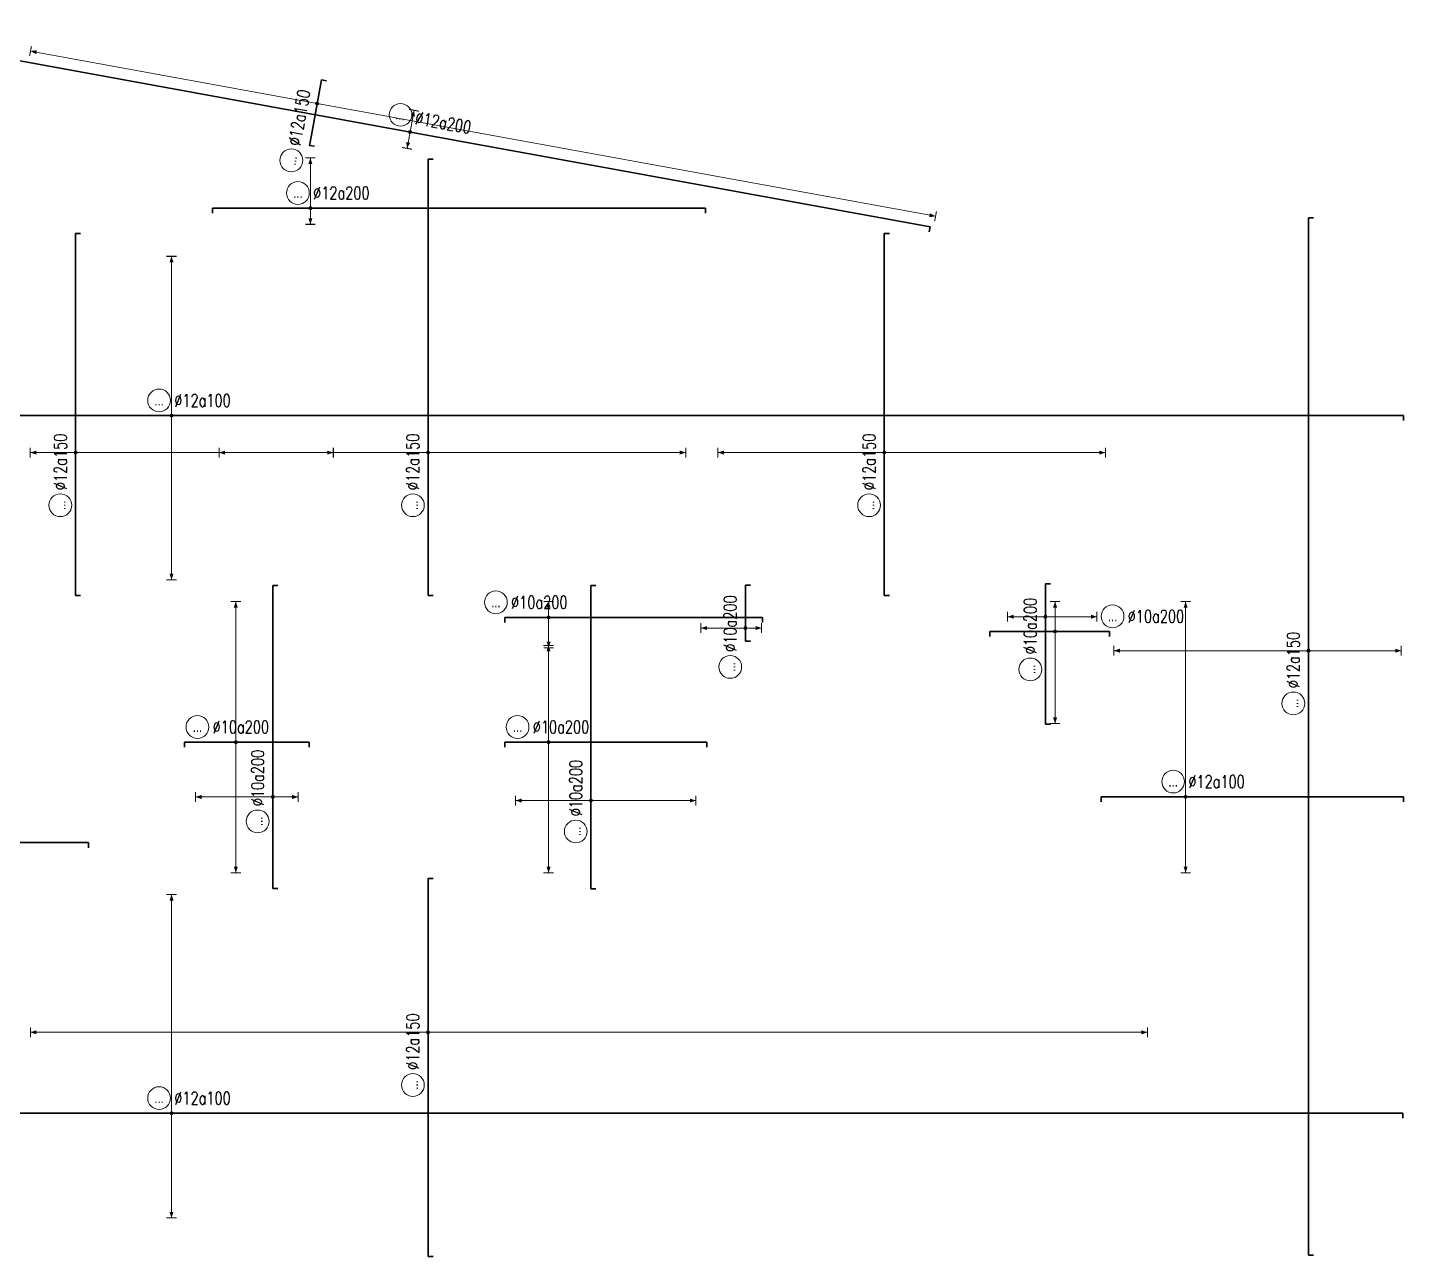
# Model space of a CAD drawing. Header units: millimetres. Extents: x 123850 to 4145305, y -92797 to 45493.
# Drawn here: x 277492 to 318320, y 8280 to 44769 of the extents above; entities that cross this region are included whole.
import ezdxf
from ezdxf.enums import TextEntityAlignment as Align

# ---------------------------------------------------------------- set-up
doc = ezdxf.new("R2010")
doc.units = ezdxf.units.MM
doc.layers.get('0').update_dxf_attribs({"lineweight": 20})
for name, color, linetype, lineweight in [('NDC_S_DIM', 1, 'Continuous', 15), ('NDC_S_REBAR', 4, 'Continuous', 35), ('NDC_S_VN TEXT', 7, 'Continuous', 20)]:
    doc.layers.add(name, color=color, linetype=linetype, lineweight=lineweight)
doc.styles.add('ARIAL', font='arial.ttf', dxfattribs={"width": 0.8})
doc.styles.add('NDC_EN TXT', font='romans.shx', dxfattribs={"width": 0.8})

# ---------------------------------------------------------------- blocks, each defined once
blk = doc.blocks.new('*U226')
h = blk.add_hatch(color=6)
edge = h.paths.add_edge_path()
edge.add_arc((-9.3, 0), 0.3, 0, 360)
at = {"layer": 'NDC_S_DIM', "color": 8}
for q in [(-9.3, 43.28), (-9.3, -20.72)]:
    blk.add_line((-9.3, 0), q, dxfattribs=at)
for points in [[(-10.3, 43.28, 0.2, 0.2, 0), (-8.3, 43.28, 0, 0, 0)], [(-10.3, -20.72, 0.2, 0.2, 0), (-8.3, -20.72, 0, 0, 0)]]:
    blk.add_lwpolyline(points, format="xyseb", dxfattribs=at)
at = {"layer": 'NDC_S_DIM'}
blk.add_circle((-11.76, 3), 2.25, dxfattribs=at)
at = {"layer": 'NDC_S_DIM', "color": 6}
blk.add_circle((-9.3, 0), 0.3, dxfattribs=at)
at = {"layer": 'NDC_S_DIM', "color": 8}
for points in [[(-9.7, 42.08), (-9.3, 43.28), (-8.9, 42.08)], [(-9.7, -19.52), (-9.3, -20.72), (-8.9, -19.52)]]:
    blk.add_solid(points, dxfattribs=at)
at = {"layer": 'NDC_S_REBAR'}
for p, q in [((0, 0), (-201.07, 0)), ((-201.07, 0), (-201.07, -1)), ((0, 0), (234.27, 0)), ((234.27, 0), (234.27, -1)), ((-201.07, -1), (-201.07, -1)), ((234.27, -1), (234.27, -1))]:
    blk.add_line(p, q, dxfattribs=at)
at = {"layer": 'NDC_S_VN TEXT', "style": 'ARIAL', "width": 0.8}
blk.add_attdef('KHT', text='', height=2, dxfattribs=at).set_placement((-11.76, 3), align=Align.MIDDLE_CENTER)
at = {"layer": 'NDC_S_VN TEXT', "color": 3, "style": 'NDC_EN TXT', "width": 0.75}
blk.add_attdef('DKT', (-8.76, 1.75), '', height=2.5, dxfattribs=at)
blk = doc.blocks.new('*U231')
h = blk.add_hatch(color=6)
edge = h.paths.add_edge_path()
edge.add_arc((4.81, 0), 0.3, 0, 360)
at = {"layer": 'NDC_S_DIM', "color": 8}
for q in [(4.81, 78.67), (4.81, -142.33)]:
    blk.add_line((4.81, 0), q, dxfattribs=at)
for points in [[(3.81, 78.67, 0.2, 0.2, 0), (5.81, 78.67, 0, 0, 0)], [(3.81, -142.33, 0.2, 0.2, 0), (5.81, -142.33, 0, 0, 0)]]:
    blk.add_lwpolyline(points, format="xyseb", dxfattribs=at)
at = {"layer": 'NDC_S_DIM'}
blk.add_circle((-5.62, 3), 2.25, dxfattribs=at)
at = {"layer": 'NDC_S_DIM', "color": 6}
blk.add_circle((4.81, 0), 0.3, dxfattribs=at)
at = {"layer": 'NDC_S_DIM', "color": 8}
for points in [[(4.41, 77.47), (4.81, 78.67), (5.21, 77.47)], [(4.41, -141.13), (4.81, -142.33), (5.21, -141.13)]]:
    blk.add_solid(points, dxfattribs=at)
at = {"layer": 'NDC_S_REBAR'}
for p, q in [((0, 0), (-39.56, 0)), ((-39.56, 0), (-39.56, -1)), ((0, 0), (35.24, 0)), ((35.24, 0), (35.24, -1)), ((-39.56, -1), (-39.56, -1)), ((35.24, -1), (35.24, -1))]:
    blk.add_line(p, q, dxfattribs=at)
at = {"layer": 'NDC_S_VN TEXT', "style": 'ARIAL', "width": 0.8}
blk.add_attdef('KHT', text='', height=2, dxfattribs=at).set_placement((-5.62, 3), align=Align.MIDDLE_CENTER)
at = {"layer": 'NDC_S_VN TEXT', "color": 3, "style": 'NDC_EN TXT', "width": 0.75}
blk.add_attdef('DKT', (-2.62, 1.75), '', height=2.5, dxfattribs=at)
blk = doc.blocks.new('*U232')
h = blk.add_hatch(color=6)
edge = h.paths.add_edge_path()
edge.add_arc((0.5, 0), 0.3, 0, 360)
at = {"layer": 'NDC_S_DIM', "color": 8}
for q in [(0.5, 19.16), (0.5, -25.84)]:
    blk.add_line((0.5, 0), q, dxfattribs=at)
for points in [[(-0.5, 19.16, 0.2, 0.2, 0), (1.5, 19.16, 0, 0, 0)], [(-0.5, -25.84, 0.2, 0.2, 0), (1.5, -25.84, 0, 0, 0)]]:
    blk.add_lwpolyline(points, format="xyseb", dxfattribs=at)
at = {"layer": 'NDC_S_DIM'}
blk.add_circle((-5.62, 3), 2.25, dxfattribs=at)
at = {"layer": 'NDC_S_DIM', "color": 6}
blk.add_circle((0.5, 0), 0.3, dxfattribs=at)
at = {"layer": 'NDC_S_DIM', "color": 8}
for points in [[(0.1, 17.96), (0.5, 19.16), (0.9, 17.96)], [(0.1, -24.64), (0.5, -25.84), (0.9, -24.64)]]:
    blk.add_solid(points, dxfattribs=at)
at = {"layer": 'NDC_S_REBAR'}
for p, q in [((0, 0), (-8.18, 0)), ((-8.18, 0), (-8.18, -1)), ((0, 0), (31.82, 0)), ((31.82, 0), (31.82, -1)), ((-8.18, -1), (-8.18, -1)), ((31.82, -1), (31.82, -1))]:
    blk.add_line(p, q, dxfattribs=at)
at = {"layer": 'NDC_S_VN TEXT', "style": 'ARIAL', "width": 0.8}
blk.add_attdef('KHT', text='', height=2, dxfattribs=at).set_placement((-5.62, 3), align=Align.MIDDLE_CENTER)
at = {"layer": 'NDC_S_VN TEXT', "color": 3, "style": 'NDC_EN TXT', "width": 0.75}
blk.add_attdef('DKT', (-2.62, 1.75), '', height=2.5, dxfattribs=at)
blk = doc.blocks.new('*U233')
h = blk.add_hatch(color=6)
edge = h.paths.add_edge_path()
edge.add_arc((1.97, 0), 0.3, 0, 360)
at = {"layer": 'NDC_S_DIM', "color": 8}
for q in [(1.97, 27.83), (1.97, -25.84)]:
    blk.add_line((1.97, 0), q, dxfattribs=at)
for points in [[(0.97, 27.83, 0.2, 0.2, 0), (2.97, 27.83, 0, 0, 0)], [(0.97, -25.84, 0.2, 0.2, 0), (2.97, -25.84, 0, 0, 0)]]:
    blk.add_lwpolyline(points, format="xyseb", dxfattribs=at)
at = {"layer": 'NDC_S_DIM'}
blk.add_circle((-5.62, 3), 2.25, dxfattribs=at)
at = {"layer": 'NDC_S_DIM', "color": 6}
blk.add_circle((1.97, 0), 0.3, dxfattribs=at)
at = {"layer": 'NDC_S_DIM', "color": 8}
for points in [[(1.57, 26.63), (1.97, 27.83), (2.37, 26.63)], [(1.57, -24.64), (1.97, -25.84), (2.37, -24.64)]]:
    blk.add_solid(points, dxfattribs=at)
at = {"layer": 'NDC_S_REBAR'}
for p, q in [((0, 0), (-8.18, 0)), ((-8.18, 0), (-8.18, -1)), ((0, 0), (16.48, 0)), ((16.48, 0), (16.48, -1)), ((-8.18, -1), (-8.18, -1)), ((16.48, -1), (16.48, -1))]:
    blk.add_line(p, q, dxfattribs=at)
at = {"layer": 'NDC_S_VN TEXT', "style": 'ARIAL', "width": 0.8}
blk.add_attdef('KHT', text='', height=2, dxfattribs=at).set_placement((-5.62, 3), align=Align.MIDDLE_CENTER)
at = {"layer": 'NDC_S_VN TEXT', "color": 3, "style": 'NDC_EN TXT', "width": 0.75}
blk.add_attdef('DKT', (-2.62, 1.75), '', height=2.5, dxfattribs=at)
blk = doc.blocks.new('*U234')
h = blk.add_hatch(color=6)
edge = h.paths.add_edge_path()
edge.add_arc((4.81, 0), 0.3, 0, 360)
at = {"layer": 'NDC_S_DIM', "color": 8}
for q in [(4.81, 5.38), (4.81, -5.95)]:
    blk.add_line((4.81, 0), q, dxfattribs=at)
for points in [[(3.81, 5.38, 0.2, 0.2, 0), (5.81, 5.38, 0, 0, 0)], [(3.81, -5.95, 0.2, 0.2, 0), (5.81, -5.95, 0, 0, 0)]]:
    blk.add_lwpolyline(points, format="xyseb", dxfattribs=at)
at = {"layer": 'NDC_S_DIM'}
blk.add_circle((-5.62, 3), 2.25, dxfattribs=at)
at = {"layer": 'NDC_S_DIM', "color": 6}
blk.add_circle((4.81, 0), 0.3, dxfattribs=at)
at = {"layer": 'NDC_S_DIM', "color": 8}
for points in [[(4.41, 4.18), (4.81, 5.38), (5.21, 4.18)], [(4.41, -4.75), (4.81, -5.95), (5.21, -4.75)]]:
    blk.add_solid(points, dxfattribs=at)
at = {"layer": 'NDC_S_REBAR'}
for p, q in [((0, 0), (-7.85, 0)), ((-7.85, 0), (-7.85, -1)), ((0, 0), (32.82, 0)), ((32.82, 0), (32.82, -1)), ((-7.85, -1), (-7.85, -1)), ((32.82, -1), (32.82, -1))]:
    blk.add_line(p, q, dxfattribs=at)
at = {"layer": 'NDC_S_VN TEXT', "style": 'ARIAL', "width": 0.8}
blk.add_attdef('KHT', text='', height=2, dxfattribs=at).set_placement((-5.62, 3), align=Align.MIDDLE_CENTER)
at = {"layer": 'NDC_S_VN TEXT', "color": 3, "style": 'NDC_EN TXT', "width": 0.75}
blk.add_attdef('DKT', (-2.62, 1.75), '', height=2.5, dxfattribs=at)
blk = doc.blocks.new('*U237')
h = blk.add_hatch(color=6)
edge = h.paths.add_edge_path()
edge.add_arc((4.81, 0), 0.3, 0, 360)
at = {"layer": 'NDC_S_DIM', "color": 8}
for q in [(4.81, 3.15), (4.81, -5.98)]:
    blk.add_line((4.81, 0), q, dxfattribs=at)
for points in [[(3.81, 3.15, 0.2, 0.2, 0), (5.81, 3.15, 0, 0, 0)], [(3.81, -5.98, 0.2, 0.2, 0), (5.81, -5.98, 0, 0, 0)]]:
    blk.add_lwpolyline(points, format="xyseb", dxfattribs=at)
at = {"layer": 'NDC_S_DIM'}
blk.add_circle((-5.62, 3), 2.25, dxfattribs=at)
at = {"layer": 'NDC_S_DIM', "color": 6}
blk.add_circle((4.81, 0), 0.3, dxfattribs=at)
at = {"layer": 'NDC_S_DIM', "color": 8}
for points in [[(4.41, 1.95), (4.81, 3.15), (5.21, 1.95)], [(4.41, -4.78), (4.81, -5.98), (5.21, -4.78)]]:
    blk.add_solid(points, dxfattribs=at)
at = {"layer": 'NDC_S_REBAR'}
for p, q in [((0, 0), (-3.88, 0)), ((-3.88, 0), (-3.88, -1)), ((0, 0), (47.12, 0)), ((47.12, 0), (47.12, -1)), ((-3.88, -1), (-3.88, -1)), ((47.12, -1), (47.12, -1))]:
    blk.add_line(p, q, dxfattribs=at)
at = {"layer": 'NDC_S_VN TEXT', "style": 'ARIAL', "width": 0.8}
blk.add_attdef('KHT', text='', height=2, dxfattribs=at).set_placement((-5.62, 3), align=Align.MIDDLE_CENTER)
at = {"layer": 'NDC_S_VN TEXT', "color": 3, "style": 'NDC_EN TXT', "width": 0.75}
blk.add_attdef('DKT', (-2.62, 1.75), '', height=2.5, dxfattribs=at)
blk = doc.blocks.new('*U238')
h = blk.add_hatch(color=6)
edge = h.paths.add_edge_path()
edge.add_arc((-0.79, 0), 0.3, 0, 360)
at = {"layer": 'NDC_S_DIM', "color": 8}
for q in [(-0.79, 15.31), (-0.79, -5.02)]:
    blk.add_line((-0.79, 0), q, dxfattribs=at)
for points in [[(-1.79, 15.31, 0.2, 0.2, 0), (0.21, 15.31, 0, 0, 0)], [(-1.79, -5.02, 0.2, 0.2, 0), (0.21, -5.02, 0, 0, 0)]]:
    blk.add_lwpolyline(points, format="xyseb", dxfattribs=at)
at = {"layer": 'NDC_S_DIM'}
blk.add_circle((-5.62, 3), 2.25, dxfattribs=at)
at = {"layer": 'NDC_S_DIM', "color": 6}
blk.add_circle((-0.79, 0), 0.3, dxfattribs=at)
at = {"layer": 'NDC_S_DIM', "color": 8}
for points in [[(-1.19, 14.11), (-0.79, 15.31), (-0.39, 14.11)], [(-1.19, -3.82), (-0.79, -5.02), (-0.39, -3.82)]]:
    blk.add_solid(points, dxfattribs=at)
at = {"layer": 'NDC_S_REBAR'}
for p, q in [((0, 0), (-18.94, 0)), ((-18.94, 0), (-18.94, -1)), ((0, 0), (41.06, 0)), ((41.06, 0), (41.06, -1)), ((-18.94, -1), (-18.94, -1)), ((41.06, -1), (41.06, -1))]:
    blk.add_line(p, q, dxfattribs=at)
at = {"layer": 'NDC_S_VN TEXT', "style": 'ARIAL', "width": 0.8}
blk.add_attdef('KHT', text='', height=2, dxfattribs=at).set_placement((-5.62, 3), align=Align.MIDDLE_CENTER)
at = {"layer": 'NDC_S_VN TEXT', "color": 3, "style": 'NDC_EN TXT', "width": 0.75}
blk.add_attdef('DKT', (-2.62, 1.75), '', height=2.5, dxfattribs=at)
blk = doc.blocks.new('*U239')
h = blk.add_hatch(color=6)
edge = h.paths.add_edge_path()
edge.add_arc((0.5, 0), 0.3, 0, 360)
at = {"layer": 'NDC_S_DIM', "color": 8}
for q in [(0.5, 14.9), (0.5, -20.77)]:
    blk.add_line((0.5, 0), q, dxfattribs=at)
for points in [[(-0.5, 14.9, 0.2, 0.2, 0), (1.5, 14.9, 0, 0, 0)], [(-0.5, -20.77, 0.2, 0.2, 0), (1.5, -20.77, 0, 0, 0)]]:
    blk.add_lwpolyline(points, format="xyseb", dxfattribs=at)
at = {"layer": 'NDC_S_DIM'}
blk.add_circle((-5.62, 3), 2.25, dxfattribs=at)
at = {"layer": 'NDC_S_DIM', "color": 6}
blk.add_circle((0.5, 0), 0.3, dxfattribs=at)
at = {"layer": 'NDC_S_DIM', "color": 8}
for points in [[(0.1, 13.7), (0.5, 14.9), (0.9, 13.7)], [(0.1, -19.57), (0.5, -20.77), (0.9, -19.57)]]:
    blk.add_solid(points, dxfattribs=at)
at = {"layer": 'NDC_S_REBAR'}
for p, q in [((0, 0), (-16.95, 0)), ((-16.95, 0), (-16.95, -1)), ((0, 0), (43.05, 0)), ((43.05, 0), (43.05, -1)), ((-16.95, -1), (-16.95, -1)), ((43.05, -1), (43.05, -1))]:
    blk.add_line(p, q, dxfattribs=at)
at = {"layer": 'NDC_S_VN TEXT', "style": 'ARIAL', "width": 0.8}
blk.add_attdef('KHT', text='', height=2, dxfattribs=at).set_placement((-5.62, 3), align=Align.MIDDLE_CENTER)
at = {"layer": 'NDC_S_VN TEXT', "color": 3, "style": 'NDC_EN TXT', "width": 0.75}
blk.add_attdef('DKT', (-2.62, 1.75), '', height=2.5, dxfattribs=at)
blk = doc.blocks.new('*U227')
h = blk.add_hatch(color=6)
edge = h.paths.add_edge_path()
edge.add_arc((2.08, 0), 0.3, 0, 360)
at = {"layer": 'NDC_S_DIM', "color": 8}
for q in [(2.08, 8.8), (2.08, -3.2)]:
    blk.add_line((2.08, 0), q, dxfattribs=at)
for points in [[(1.08, 8.8, 0.2, 0.2, 0), (3.08, 8.8, 0, 0, 0)], [(1.08, -3.2, 0.2, 0.2, 0), (3.08, -3.2, 0, 0, 0)]]:
    blk.add_lwpolyline(points, format="xyseb", dxfattribs=at)
at = {"layer": 'NDC_S_DIM'}
blk.add_circle((-5.62, 3), 2.25, dxfattribs=at)
at = {"layer": 'NDC_S_DIM', "color": 6}
blk.add_circle((2.08, 0), 0.3, dxfattribs=at)
at = {"layer": 'NDC_S_DIM', "color": 8}
for points in [[(1.68, 7.6), (2.08, 8.8), (2.48, 7.6)], [(1.68, -2), (2.08, -3.2), (2.48, -2)]]:
    blk.add_solid(points, dxfattribs=at)
at = {"layer": 'NDC_S_REBAR'}
for p, q in [((0, 0), (-0.51, 0)), ((-0.51, 0), (-0.51, -1)), ((0, 0), (10.57, 0)), ((10.57, 0), (10.57, -1)), ((-0.51, -1), (-0.51, -1)), ((10.57, -1), (10.57, -1))]:
    blk.add_line(p, q, dxfattribs=at)
at = {"layer": 'NDC_S_VN TEXT', "style": 'ARIAL', "width": 0.8}
blk.add_attdef('KHT', text='', height=2, dxfattribs=at).set_placement((-5.62, 3), align=Align.MIDDLE_CENTER)
at = {"layer": 'NDC_S_VN TEXT', "color": 3, "style": 'NDC_EN TXT', "width": 0.75}
blk.add_attdef('DKT', (-2.62, 1.75), '', height=2.5, dxfattribs=at)
blk = doc.blocks.new('*U228')
h = blk.add_hatch(color=6)
edge = h.paths.add_edge_path()
edge.add_arc((4.81, 0), 0.3, 0, 360)
at = {"layer": 'NDC_S_DIM', "color": 8}
for q in [(4.81, 7.48), (4.81, -10.19)]:
    blk.add_line((4.81, 0), q, dxfattribs=at)
for points in [[(3.81, 7.48, 0.2, 0.2, 0), (5.81, 7.48, 0, 0, 0)], [(3.81, -10.19, 0.2, 0.2, 0), (5.81, -10.19, 0, 0, 0)]]:
    blk.add_lwpolyline(points, format="xyseb", dxfattribs=at)
at = {"layer": 'NDC_S_DIM'}
blk.add_circle((-5.62, 3), 2.25, dxfattribs=at)
at = {"layer": 'NDC_S_DIM', "color": 6}
blk.add_circle((4.81, 0), 0.3, dxfattribs=at)
at = {"layer": 'NDC_S_DIM', "color": 8}
for points in [[(4.41, 6.28), (4.81, 7.48), (5.21, 6.28)], [(4.41, -8.99), (4.81, -10.19), (5.21, -8.99)]]:
    blk.add_solid(points, dxfattribs=at)
at = {"layer": 'NDC_S_REBAR'}
for p, q in [((0, 0), (-16.49, 0)), ((-16.49, 0), (-16.49, -1)), ((0, 0), (11.31, 0)), ((11.31, 0), (11.31, -1)), ((-16.49, -1), (-16.49, -1)), ((11.31, -1), (11.31, -1))]:
    blk.add_line(p, q, dxfattribs=at)
at = {"layer": 'NDC_S_VN TEXT', "style": 'ARIAL', "width": 0.8}
blk.add_attdef('KHT', text='', height=2, dxfattribs=at).set_placement((-5.62, 3), align=Align.MIDDLE_CENTER)
at = {"layer": 'NDC_S_VN TEXT', "color": 3, "style": 'NDC_EN TXT', "width": 0.75}
blk.add_attdef('DKT', (-2.62, 1.75), '', height=2.5, dxfattribs=at)
blk = doc.blocks.new('*U229')
h = blk.add_hatch(color=6)
edge = h.paths.add_edge_path()
edge.add_arc((4.81, 0), 0.3, 0, 360)
at = {"layer": 'NDC_S_DIM', "color": 8}
for q in [(4.81, 5.92), (4.81, -18.22)]:
    blk.add_line((4.81, 0), q, dxfattribs=at)
for points in [[(3.81, 5.92, 0.2, 0.2, 0), (5.81, 5.92, 0, 0, 0)], [(3.81, -18.22, 0.2, 0.2, 0), (5.81, -18.22, 0, 0, 0)]]:
    blk.add_lwpolyline(points, format="xyseb", dxfattribs=at)
at = {"layer": 'NDC_S_DIM'}
blk.add_circle((16.18, 3), 2.25, dxfattribs=at)
at = {"layer": 'NDC_S_DIM', "color": 6}
blk.add_circle((4.81, 0), 0.3, dxfattribs=at)
at = {"layer": 'NDC_S_DIM', "color": 8}
for points in [[(4.41, 4.72), (4.81, 5.92), (5.21, 4.72)], [(4.41, -17.02), (4.81, -18.22), (5.21, -17.02)]]:
    blk.add_solid(points, dxfattribs=at)
at = {"layer": 'NDC_S_REBAR'}
for p, q in [((0, 0), (-8.07, 0)), ((-8.07, 0), (-8.07, -1)), ((0, 0), (15.59, 0)), ((15.59, 0), (15.59, -1)), ((-8.07, -1), (-8.07, -1)), ((15.59, -1), (15.59, -1))]:
    blk.add_line(p, q, dxfattribs=at)
at = {"layer": 'NDC_S_VN TEXT', "style": 'ARIAL', "width": 0.8}
blk.add_attdef('KHT', text='', height=2, dxfattribs=at).set_placement((16.18, 3), align=Align.MIDDLE_CENTER)
at = {"layer": 'NDC_S_VN TEXT', "color": 3, "style": 'NDC_EN TXT', "width": 0.75}
blk.add_attdef('DKT', (19.18, 1.75), '', height=2.5, dxfattribs=at)
blk = doc.blocks.new('*U240')
h = blk.add_hatch(color=6)
edge = h.paths.add_edge_path()
edge.add_arc((-9.3, 0), 0.3, 0, 360)
at = {"layer": 'NDC_S_DIM', "color": 8}
for q in [(-9.3, 38.64), (-9.3, -15.03)]:
    blk.add_line((-9.3, 0), q, dxfattribs=at)
for points in [[(-10.3, 38.64, 0.2, 0.2, 0), (-8.3, 38.64, 0, 0, 0)], [(-10.3, -15.03, 0.2, 0.2, 0), (-8.3, -15.03, 0, 0, 0)]]:
    blk.add_lwpolyline(points, format="xyseb", dxfattribs=at)
at = {"layer": 'NDC_S_DIM'}
blk.add_circle((-11.76, 3), 2.25, dxfattribs=at)
at = {"layer": 'NDC_S_DIM', "color": 6}
blk.add_circle((-9.3, 0), 0.3, dxfattribs=at)
at = {"layer": 'NDC_S_DIM', "color": 8}
for points in [[(-9.7, 37.44), (-9.3, 38.64), (-8.9, 37.44)], [(-9.7, -13.83), (-9.3, -15.03), (-8.9, -13.83)]]:
    blk.add_solid(points, dxfattribs=at)
at = {"layer": 'NDC_S_REBAR'}
for p, q in [((0, 0), (-26, 0)), ((-26, 0), (-26, -1)), ((0, 0), (33.8, 0)), ((33.8, 0), (33.8, -1)), ((-26, -1), (-26, -1)), ((33.8, -1), (33.8, -1))]:
    blk.add_line(p, q, dxfattribs=at)
at = {"layer": 'NDC_S_VN TEXT', "style": 'ARIAL', "width": 0.8}
blk.add_attdef('KHT', text='', height=2, dxfattribs=at).set_placement((-11.76, 3), align=Align.MIDDLE_CENTER)
at = {"layer": 'NDC_S_VN TEXT', "color": 3, "style": 'NDC_EN TXT', "width": 0.75}
blk.add_attdef('DKT', (-8.76, 1.75), '', height=2.5, dxfattribs=at)
blk = doc.blocks.new('*U242')
h = blk.add_hatch(color=6)
edge = h.paths.add_edge_path()
edge.add_arc((-9.3, 0), 0.3, 0, 360)
at = {"layer": 'NDC_S_DIM', "color": 8}
for q in [(-9.3, 31.52), (-9.3, -32.48)]:
    blk.add_line((-9.3, 0), q, dxfattribs=at)
for points in [[(-10.3, 31.52, 0.2, 0.2, 0), (-8.3, 31.52, 0, 0, 0)], [(-10.3, -32.48, 0.2, 0.2, 0), (-8.3, -32.48, 0, 0, 0)]]:
    blk.add_lwpolyline(points, format="xyseb", dxfattribs=at)
at = {"layer": 'NDC_S_DIM'}
blk.add_circle((-11.76, 3), 2.25, dxfattribs=at)
at = {"layer": 'NDC_S_DIM', "color": 6}
blk.add_circle((-9.3, 0), 0.3, dxfattribs=at)
at = {"layer": 'NDC_S_DIM', "color": 8}
for points in [[(-9.7, 30.32), (-9.3, 31.52), (-8.9, 30.32)], [(-9.7, -31.28), (-9.3, -32.48), (-8.9, -31.28)]]:
    blk.add_solid(points, dxfattribs=at)
at = {"layer": 'NDC_S_REBAR'}
for p, q in [((0, 0), (-125.6, 0)), ((-125.6, 0), (-125.6, -1)), ((0, 0), (234.4, 0)), ((234.4, 0), (234.4, -1)), ((-125.6, -1), (-125.6, -1)), ((234.4, -1), (234.4, -1))]:
    blk.add_line(p, q, dxfattribs=at)
at = {"layer": 'NDC_S_VN TEXT', "style": 'ARIAL', "width": 0.8}
blk.add_attdef('KHT', text='', height=2, dxfattribs=at).set_placement((-11.76, 3), align=Align.MIDDLE_CENTER)
at = {"layer": 'NDC_S_VN TEXT', "color": 3, "style": 'NDC_EN TXT', "width": 0.75}
blk.add_attdef('DKT', (-8.76, 1.75), '', height=2.5, dxfattribs=at)
blk = doc.blocks.new('*U246')
h = blk.add_hatch(color=6)
edge = h.paths.add_edge_path()
edge.add_arc((4.81, 0), 0.3, 0, 360)
at = {"layer": 'NDC_S_DIM', "color": 8}
for q in [(4.81, 38.51), (4.81, -18.36)]:
    blk.add_line((4.81, 0), q, dxfattribs=at)
for points in [[(3.81, 38.51, 0.2, 0.2, 0), (5.81, 38.51, 0, 0, 0)], [(3.81, -18.36, 0.2, 0.2, 0), (5.81, -18.36, 0, 0, 0)]]:
    blk.add_lwpolyline(points, format="xyseb", dxfattribs=at)
at = {"layer": 'NDC_S_DIM'}
blk.add_circle((-5.62, 3), 2.25, dxfattribs=at)
at = {"layer": 'NDC_S_DIM', "color": 6}
blk.add_circle((4.81, 0), 0.3, dxfattribs=at)
at = {"layer": 'NDC_S_DIM', "color": 8}
for points in [[(4.41, 37.31), (4.81, 38.51), (5.21, 37.31)], [(4.41, -17.16), (4.81, -18.36), (5.21, -17.16)]]:
    blk.add_solid(points, dxfattribs=at)
at = {"layer": 'NDC_S_REBAR'}
for p, q in [((0, 0), (-114.83, 0)), ((-114.83, 0), (-114.83, -1)), ((0, 0), (90.5, 0)), ((90.5, 0), (90.5, -1)), ((-114.83, -1), (-114.83, -1)), ((90.5, -1), (90.5, -1))]:
    blk.add_line(p, q, dxfattribs=at)
at = {"layer": 'NDC_S_VN TEXT', "style": 'ARIAL', "width": 0.8}
blk.add_attdef('KHT', text='', height=2, dxfattribs=at).set_placement((-5.62, 3), align=Align.MIDDLE_CENTER)
at = {"layer": 'NDC_S_VN TEXT', "color": 3, "style": 'NDC_EN TXT', "width": 0.75}
blk.add_attdef('DKT', (-2.62, 1.75), '', height=2.5, dxfattribs=at)
blk = doc.blocks.new('*U249')
h = blk.add_hatch(color=6)
edge = h.paths.add_edge_path()
edge.add_arc((4.81, 0), 0.3, 0, 360)
at = {"layer": 'NDC_S_DIM', "color": 8}
for q in [(4.81, 41.34), (4.81, -51)]:
    blk.add_line((4.81, 0), q, dxfattribs=at)
for points in [[(3.81, 41.34, 0.2, 0.2, 0), (5.81, 41.34, 0, 0, 0)], [(3.81, -51, 0.2, 0.2, 0), (5.81, -51, 0, 0, 0)]]:
    blk.add_lwpolyline(points, format="xyseb", dxfattribs=at)
at = {"layer": 'NDC_S_DIM'}
blk.add_circle((-5.62, 3), 2.25, dxfattribs=at)
at = {"layer": 'NDC_S_DIM', "color": 6}
blk.add_circle((4.81, 0), 0.3, dxfattribs=at)
at = {"layer": 'NDC_S_DIM', "color": 8}
for points in [[(4.41, 40.14), (4.81, 41.34), (5.21, 40.14)], [(4.41, -49.8), (4.81, -51), (5.21, -49.8)]]:
    blk.add_solid(points, dxfattribs=at)
at = {"layer": 'NDC_S_REBAR'}
for p, q in [((0, 0), (-23.51, 0)), ((-23.51, 0), (-23.51, -1)), ((0, 0), (62.91, 0)), ((62.91, 0), (62.91, -1)), ((-23.51, -1), (-23.51, -1)), ((62.91, -1), (62.91, -1))]:
    blk.add_line(p, q, dxfattribs=at)
at = {"layer": 'NDC_S_VN TEXT', "style": 'ARIAL', "width": 0.8}
blk.add_attdef('KHT', text='', height=2, dxfattribs=at).set_placement((-5.62, 3), align=Align.MIDDLE_CENTER)
at = {"layer": 'NDC_S_VN TEXT', "color": 3, "style": 'NDC_EN TXT', "width": 0.75}
blk.add_attdef('DKT', (-2.62, 1.75), '', height=2.5, dxfattribs=at)
blk = doc.blocks.new('*U251')
h = blk.add_hatch(color=6)
edge = h.paths.add_edge_path()
edge.add_arc((4.81, 0), 0.3, 0, 360)
at = {"layer": 'NDC_S_DIM', "color": 8}
for q in [(4.81, 8.94), (4.81, -51)]:
    blk.add_line((4.81, 0), q, dxfattribs=at)
for points in [[(3.81, 8.94, 0.2, 0.2, 0), (5.81, 8.94, 0, 0, 0)], [(3.81, -51, 0.2, 0.2, 0), (5.81, -51, 0, 0, 0)]]:
    blk.add_lwpolyline(points, format="xyseb", dxfattribs=at)
at = {"layer": 'NDC_S_DIM'}
blk.add_circle((-5.62, 3), 2.25, dxfattribs=at)
at = {"layer": 'NDC_S_DIM', "color": 6}
blk.add_circle((4.81, 0), 0.3, dxfattribs=at)
at = {"layer": 'NDC_S_DIM', "color": 8}
for points in [[(4.41, 7.74), (4.81, 8.94), (5.21, 7.74)], [(4.41, -49.8), (4.81, -51), (5.21, -49.8)]]:
    blk.add_solid(points, dxfattribs=at)
at = {"layer": 'NDC_S_REBAR'}
for p, q in [((0, 0), (-23.51, 0)), ((-23.51, 0), (-23.51, -1)), ((0, 0), (48.15, 0)), ((48.15, 0), (48.15, -1)), ((-23.51, -1), (-23.51, -1)), ((48.15, -1), (48.15, -1))]:
    blk.add_line(p, q, dxfattribs=at)
at = {"layer": 'NDC_S_VN TEXT', "style": 'ARIAL', "width": 0.8}
blk.add_attdef('KHT', text='', height=2, dxfattribs=at).set_placement((-5.62, 3), align=Align.MIDDLE_CENTER)
at = {"layer": 'NDC_S_VN TEXT', "color": 3, "style": 'NDC_EN TXT', "width": 0.75}
blk.add_attdef('DKT', (-2.62, 1.75), '', height=2.5, dxfattribs=at)
blk = doc.blocks.new('*U252')
h = blk.add_hatch(color=6)
edge = h.paths.add_edge_path()
edge.add_arc((4.81, 0), 0.3, 0, 360)
at = {"layer": 'NDC_S_DIM', "color": 8}
for q in [(4.81, 32.93), (4.81, -43.74)]:
    blk.add_line((4.81, 0), q, dxfattribs=at)
for points in [[(3.81, 32.93, 0.2, 0.2, 0), (5.81, 32.93, 0, 0, 0)], [(3.81, -43.74, 0.2, 0.2, 0), (5.81, -43.74, 0, 0, 0)]]:
    blk.add_lwpolyline(points, format="xyseb", dxfattribs=at)
at = {"layer": 'NDC_S_DIM'}
blk.add_circle((-5.62, 3), 2.25, dxfattribs=at)
at = {"layer": 'NDC_S_DIM', "color": 6}
blk.add_circle((4.81, 0), 0.3, dxfattribs=at)
at = {"layer": 'NDC_S_DIM', "color": 8}
for points in [[(4.41, 31.73), (4.81, 32.93), (5.21, 31.73)], [(4.41, -42.54), (4.81, -43.74), (5.21, -42.54)]]:
    blk.add_solid(points, dxfattribs=at)
at = {"layer": 'NDC_S_REBAR'}
for p, q in [((0, 0), (-23.51, 0)), ((-23.51, 0), (-23.51, -1)), ((0, 0), (48.15, 0)), ((48.15, 0), (48.15, -1)), ((-23.51, -1), (-23.51, -1)), ((48.15, -1), (48.15, -1))]:
    blk.add_line(p, q, dxfattribs=at)
at = {"layer": 'NDC_S_VN TEXT', "style": 'ARIAL', "width": 0.8}
blk.add_attdef('KHT', text='', height=2, dxfattribs=at).set_placement((-5.62, 3), align=Align.MIDDLE_CENTER)
at = {"layer": 'NDC_S_VN TEXT', "color": 3, "style": 'NDC_EN TXT', "width": 0.75}
blk.add_attdef('DKT', (-2.62, 1.75), '', height=2.5, dxfattribs=at)
blk = doc.blocks.new('*U260')
h = blk.add_hatch(color=6)
edge = h.paths.add_edge_path()
edge.add_arc((-9.3, 0), 0.3, 0, 360)
at = {"layer": 'NDC_S_DIM', "color": 8}
for q in [(-9.3, 4.36), (-9.3, -3.3)]:
    blk.add_line((-9.3, 0), q, dxfattribs=at)
for points in [[(-10.3, 4.36, 0.2, 0.2, 0), (-8.3, 4.36, 0, 0, 0)], [(-10.3, -3.3, 0.2, 0.2, 0), (-8.3, -3.3, 0, 0, 0)]]:
    blk.add_lwpolyline(points, format="xyseb", dxfattribs=at)
at = {"layer": 'NDC_S_DIM'}
blk.add_circle((-11.76, 3), 2.25, dxfattribs=at)
at = {"layer": 'NDC_S_DIM', "color": 6}
blk.add_circle((-9.3, 0), 0.3, dxfattribs=at)
at = {"layer": 'NDC_S_DIM', "color": 8}
for points in [[(-9.7, 3.16), (-9.3, 4.36), (-8.9, 3.16)], [(-9.7, -2.1), (-9.3, -3.3), (-8.9, -2.1)]]:
    blk.add_solid(points, dxfattribs=at)
at = {"layer": 'NDC_S_REBAR'}
for p, q in [((0, 0), (-91.05, 0)), ((-91.05, 0), (-91.05, -1)), ((0, 0), (95.28, 0)), ((95.28, 0), (95.28, -1)), ((-91.05, -1), (-91.05, -1)), ((95.28, -1), (95.28, -1))]:
    blk.add_line(p, q, dxfattribs=at)
at = {"layer": 'NDC_S_VN TEXT', "style": 'ARIAL', "width": 0.8}
blk.add_attdef('KHT', text='', height=2, dxfattribs=at).set_placement((-11.76, 3), align=Align.MIDDLE_CENTER)
at = {"layer": 'NDC_S_VN TEXT', "color": 3, "style": 'NDC_EN TXT', "width": 0.75}
blk.add_attdef('DKT', (-8.76, 1.75), '', height=2.5, dxfattribs=at)
blk = doc.blocks.new('*U261')
h = blk.add_hatch(color=6)
edge = h.paths.add_edge_path()
edge.add_arc((6.39, 0), 0.3, 0, 360)
at = {"layer": 'NDC_S_DIM', "color": 8}
for q in [(6.39, 57.64), (6.39, -124.35)]:
    blk.add_line((6.39, 0), q, dxfattribs=at)
for points in [[(5.39, 57.64, 0.2, 0.2, 0), (7.39, 57.64, 0, 0, 0)], [(5.39, -124.35, 0.2, 0.2, 0), (7.39, -124.35, 0, 0, 0)]]:
    blk.add_lwpolyline(points, format="xyseb", dxfattribs=at)
at = {"layer": 'NDC_S_DIM'}
blk.add_circle((-5.62, 3), 2.25, dxfattribs=at)
at = {"layer": 'NDC_S_DIM', "color": 6}
blk.add_circle((6.39, 0), 0.3, dxfattribs=at)
at = {"layer": 'NDC_S_DIM', "color": 8}
for points in [[(5.99, 56.44), (6.39, 57.64), (6.79, 56.44)], [(5.99, -123.15), (6.39, -124.35), (6.79, -123.15)]]:
    blk.add_solid(points, dxfattribs=at)
at = {"layer": 'NDC_S_REBAR'}
for p, q in [((0, 0), (-2.05, 0)), ((-2.05, 0), (-2.05, -1)), ((0, 0), (11.11, 0)), ((11.11, 0), (11.11, -1)), ((-2.05, -1), (-2.05, -1)), ((11.11, -1), (11.11, -1))]:
    blk.add_line(p, q, dxfattribs=at)
at = {"layer": 'NDC_S_VN TEXT', "style": 'ARIAL', "width": 0.8}
blk.add_attdef('KHT', text='', height=2, dxfattribs=at).set_placement((-5.62, 3), align=Align.MIDDLE_CENTER)
at = {"layer": 'NDC_S_VN TEXT', "color": 3, "style": 'NDC_EN TXT', "width": 0.75}
blk.add_attdef('DKT', (-2.62, 1.75), '', height=2.5, dxfattribs=at)
blk = doc.blocks.new('*U263')
h = blk.add_hatch(color=6)
edge = h.paths.add_edge_path()
edge.add_arc((-9.3, 0), 0.3, 0, 360)
at = {"layer": 'NDC_S_DIM', "color": 8}
for q in [(-9.3, 9.95), (-9.3, -3.2)]:
    blk.add_line((-9.3, 0), q, dxfattribs=at)
for points in [[(-10.3, 9.95, 0.2, 0.2, 0), (-8.3, 9.95, 0, 0, 0)], [(-10.3, -3.2, 0.2, 0.2, 0), (-8.3, -3.2, 0, 0, 0)]]:
    blk.add_lwpolyline(points, format="xyseb", dxfattribs=at)
at = {"layer": 'NDC_S_DIM'}
blk.add_circle((-11.76, 3), 2.25, dxfattribs=at)
at = {"layer": 'NDC_S_DIM', "color": 6}
blk.add_circle((-9.3, 0), 0.3, dxfattribs=at)
at = {"layer": 'NDC_S_DIM', "color": 8}
for points in [[(-9.7, 8.75), (-9.3, 9.95), (-8.9, 8.75)], [(-9.7, -2), (-9.3, -3.2), (-8.9, -2)]]:
    blk.add_solid(points, dxfattribs=at)
at = {"layer": 'NDC_S_REBAR'}
for p, q in [((0, 0), (-28.63, 0)), ((-28.63, 0), (-28.63, -1)), ((0, 0), (68.89, 0)), ((68.89, 0), (68.89, -1)), ((-28.63, -1), (-28.63, -1)), ((68.89, -1), (68.89, -1))]:
    blk.add_line(p, q, dxfattribs=at)
at = {"layer": 'NDC_S_VN TEXT', "style": 'ARIAL', "width": 0.8}
blk.add_attdef('KHT', text='', height=2, dxfattribs=at).set_placement((-11.76, 3), align=Align.MIDDLE_CENTER)
at = {"layer": 'NDC_S_VN TEXT', "color": 3, "style": 'NDC_EN TXT', "width": 0.75}
blk.add_attdef('DKT', (-8.76, 1.75), '', height=2.5, dxfattribs=at)

msp = doc.modelspace()

# ---------------------------------------------------------------- block references
at = {"layer": 'NDC_S_REBAR'}
for name, p, xscale, yscale, zscale, rotation, values in [('*U260', (290215, 41417), 149.9999999999999, 149.9999999999999, 149.9999999999999, 349.6486417888568, {'KHT': '...', 'DKT': '%%c12a200'}), ('*U261', (285914, 41573), 150, 150, 150, 79.6486417888567, {'KHT': '...', 'DKT': '%%c12a150'}), ('*U249', (289376, 31427), 150, 150, 150, 90, {'KHT': '...', 'DKT': '%%c12a150'}), ('*U246', (315502, 25545), 150, 150, 150, 90, {'KHT': '...', 'DKT': '%%c12a150'}), ('*U251', (278916, 31427), 150, 150, 150, 90, {'KHT': '...', 'DKT': '%%c12a150'}), ('*U252', (302914, 31427), 150, 150, 150, 90, {'KHT': '...', 'DKT': '%%c12a150'}), ('*U238', (284771, 22042), 150, 150, 150, 90, {'KHT': '...', 'DKT': '%%c10a200'}), ('*U239', (294209, 21742), 150, 150, 150, 90, {'KHT': '...', 'DKT': '%%c10a200'}), ('*U227', (298794, 26627), 150, 150, 150, 90, {'KHT': '...', 'DKT': '%%c10a200'}), ('*U228', (307697, 26554), 150, 150, 150, 90, {'KHT': '...', 'DKT': '%%c10a200'}), ('*U231', (289376, 14215), 150, 150, 150, 90, {'KHT': '...', 'DKT': '%%c12a150'})]:
    msp.add_blockref(name, p, dxfattribs=dict(at, xscale=xscale, yscale=yscale, zscale=zscale, rotation=rotation)).add_auto_attribs(values)
at = {"layer": 'NDC_S_REBAR', "xscale": 150, "yscale": 150, "zscale": 150}
for name, p, values in [('*U263', (287280, 39405), {'KHT': '...', 'DKT': '%%c12a200'}), ('*U242', (283160, 33247), {'KHT': '...', 'DKT': '%%c12a100'}), ('*U237', (292232, 27253), {'KHT': '...', 'DKT': '%%c10a200'}), ('*U233', (283377, 23551), {'KHT': '...', 'DKT': '%%c10a200'}), ('*U229', (307261, 26837), {'KHT': '...', 'DKT': '%%c10a200'}), ('*U240', (313250, 21929), {'KHT': '...', 'DKT': '%%c12a100'}), ('*U232', (292877, 23551), {'KHT': '...', 'DKT': '%%c10a200'}), ('*U234', (274377, 20568), {'KHT': '...', 'DKT': '%%c10a200'}), ('*U226', (283160, 12533), {'KHT': '...', 'DKT': '%%c12a100'})]:
    msp.add_blockref(name, p, dxfattribs=at).add_auto_attribs(values)

doc.saveas('drawing.dxf')
